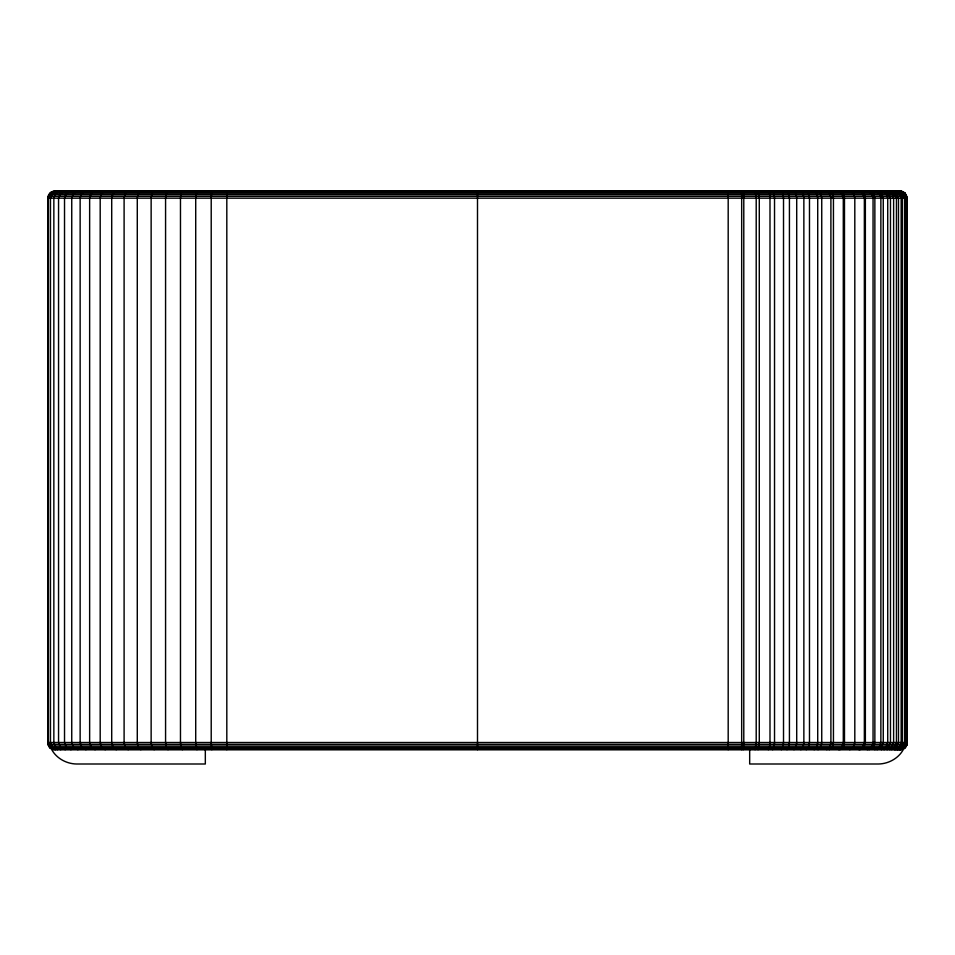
<?xml version="1.0" encoding="UTF-8"?>
<svg xmlns="http://www.w3.org/2000/svg" width="955" height="955" viewBox="0 0 955 955"><rect width="100%" height="100%" fill="white"/><g stroke="black" fill="none" stroke-linecap="round" stroke-linejoin="round"><path stroke-width="1.43" d="M900.088 191L54.913 191L51.331 191.955L48.705 194.581L47.75 198.163L47.75 742.513L907.25 742.513L906.295 746.094L903.323 748.899L903.908 748.577L906.295 746.094L907.25 742.513L907.25 198.163L905.149 193.101L901.401 191.239M906.761 739.063L907.25 735.35M907.25 742.513C907.25 746.333 903.931 749.747 900.088 749.675L54.913 749.675L49.851 747.574L47.75 742.513L48.705 746.094L51.677 748.899L49.051 746.631L47.75 742.513M907.107 743.933L905.03 747.693M905.615 746.094L906.701 742.513L906.701 198.163L905.615 194.581M904.361 747.371C900.123 757.446 889.368 763.785 878.6 764L749.675 764L749.675 749.675M906.45 744.363L904.481 747.574L901.281 749.436M901.353 749.568L905.149 747.574L907.011 744.363L47.989 744.363L49.851 747.574L53.647 749.568M741.677 749.675L741.677 191M211.831 191L211.21 198.163L211.21 742.513L211.831 749.675M743.169 749.675L743.79 742.513L743.79 198.163L743.169 191M755.083 749.675L756.205 742.513L756.205 198.163L755.083 191M903.132 748.72L904.612 747.574M900.088 749.675L905.149 747.574L49.851 747.574L53.062 749.436L55.569 749.675M196.957 191L195.715 198.163L195.715 742.513L196.957 749.675M758.043 749.675L759.285 742.513L759.285 198.163L758.043 191M768.321 749.675L769.503 747.574L769.993 742.513L769.993 198.163L769.503 193.101L768.321 191M182.321 191L181.008 193.101L180.471 198.163L180.471 742.513L181.008 747.574L182.321 749.675M772.679 749.675L773.992 747.574L774.529 742.513L774.529 198.163L773.992 193.101L772.679 191M896.017 749.436L900.219 746.094L901.15 742.513L901.15 198.163L899.121 193.101L894.226 191M781.309 749.675L782.873 747.574L783.518 742.513L783.518 198.163L782.873 193.101L781.309 191M168.02 191L166.289 193.101L165.573 198.163L165.573 742.513L166.289 747.574L168.02 749.675M786.98 749.675L788.711 747.574L789.427 742.513L789.427 198.163L788.711 193.101L786.98 191M793.975 749.675L795.909 747.574L796.709 742.513L796.709 198.163L795.909 193.101L793.975 191M154.161 191L152.024 193.101L151.141 198.163L151.141 742.513L152.024 747.574L154.161 749.675M800.839 749.675L802.976 747.574L803.859 742.513L803.859 198.163L802.976 193.101L800.839 191M806.223 749.675L808.527 747.574L809.482 742.513L809.482 198.163L808.527 193.101L806.223 191M140.863 191L138.332 193.101L137.281 198.163L137.281 742.513L138.332 747.574L140.863 749.675M814.138 749.675L816.668 747.574L817.719 742.513L817.719 198.163L816.668 193.101L814.138 191M818.005 749.675L820.655 747.574L821.742 742.513L821.742 198.163L820.655 193.101L818.005 191M128.221 191L125.308 193.101L124.102 198.163L124.102 742.513L125.308 747.574L128.221 749.675M826.779 749.675L829.692 747.574L830.898 742.513L830.898 198.163L829.692 193.101L826.779 191M829.227 749.675L832.199 747.574L833.44 742.513L833.44 198.163L832.199 193.101L829.227 191M116.319 191L113.06 193.101L111.711 198.163L111.711 742.513L113.06 747.574L116.319 749.675M838.681 749.675L841.94 747.574L843.289 742.513L843.289 198.163L841.94 193.101L838.681 191M839.827 749.675L843.122 747.574L844.483 742.513L844.483 198.163L843.122 193.101L839.827 191M105.265 191L101.684 193.101L100.191 198.163L100.191 742.513L101.684 747.574L105.265 749.675M849.735 749.675L853.316 747.574L854.809 742.513L854.809 198.163L853.316 193.101L849.735 191M858.903 749.675L862.747 747.574L864.347 742.513L864.347 198.163L862.747 193.101L858.903 191M95.13 191L91.25 193.101L89.639 198.163L89.639 742.513L91.25 747.574L95.13 749.675M859.87 749.675L863.75 747.574L865.361 742.513L865.361 198.163L863.75 193.101L859.87 191M867.259 749.675L871.354 747.574L873.049 742.513L873.049 198.163L871.354 193.101L867.259 191M85.998 191L81.855 193.101L80.136 198.163L80.136 742.513L81.855 747.574L85.998 749.675M869.002 749.675L873.145 747.574L874.864 742.513L874.864 198.163L873.145 193.101L869.002 191M874.756 749.675L879.077 747.574L880.868 742.513L880.868 198.163L879.077 193.101L874.756 191M77.94 191L73.559 193.101L71.744 198.163L71.744 742.513L73.559 747.574L77.94 749.675M877.06 749.675L881.441 747.574L883.256 742.513L883.256 198.163L881.441 193.101L877.06 191M881.346 749.675L885.87 747.574L887.732 742.513L887.732 198.163L885.87 193.101L881.346 191M71.016 191L66.432 193.101L64.522 198.163L64.522 742.513L66.432 747.574L71.016 749.675M883.984 749.675L888.568 747.574L890.478 742.513L890.478 198.163L888.568 193.101L883.984 191M887.004 749.675L891.684 747.574L893.617 742.513L893.617 198.163L891.684 193.101L887.004 191M65.274 191L60.523 193.101L58.553 198.163L58.553 742.513L60.523 747.574L65.274 749.675M889.726 749.675L894.477 747.574L896.447 742.513L896.447 198.163L894.477 193.101L889.726 191M891.672 749.675L896.494 747.574L898.488 742.513L898.488 198.163L896.494 193.101L891.672 191M60.774 191L55.879 193.101L53.85 198.163L53.85 742.513L55.879 747.574L60.774 749.675M894.226 749.675C898.416 750.2 902.368 746.726 902.308 742.513L902.308 198.163L900.267 193.101L895.336 191M57.527 191L52.537 193.101L50.472 198.163L50.472 742.513L52.537 747.574L57.527 749.675M897.473 749.675L902.463 747.574L904.528 742.513L904.528 198.163L902.463 193.101L897.473 191M55.569 191L50.52 193.101L48.43 198.163L48.43 742.513L50.52 747.574L53.719 749.436M899.431 749.675L901.401 749.436M897.975 749.675L902.976 747.574L905.042 742.513L905.042 198.163L902.976 193.101L897.975 191M53.062 191.239L901.938 191.239L899.431 191M51.331 191.955L903.669 191.955M49.851 193.101L905.149 193.101M48.705 194.581L906.295 194.581M47.989 196.312L907.011 196.312M47.75 198.163L907.25 198.163M48.705 746.094L906.295 746.094M51.331 748.72L903.669 748.72M53.062 749.436L901.938 749.436M901.281 191.239L904.612 193.101M49.97 747.693L47.893 743.933M904.481 193.101L906.45 196.312M50.639 747.371C54.877 757.446 65.632 763.785 76.4 764L205.325 764L205.325 749.675M47.75 735.35L48.239 739.063M906.57 198.163L906.57 742.513M728.188 191L728.188 749.675M477.5 191L477.5 749.675M226.813 191L226.813 749.675"/></g></svg>
